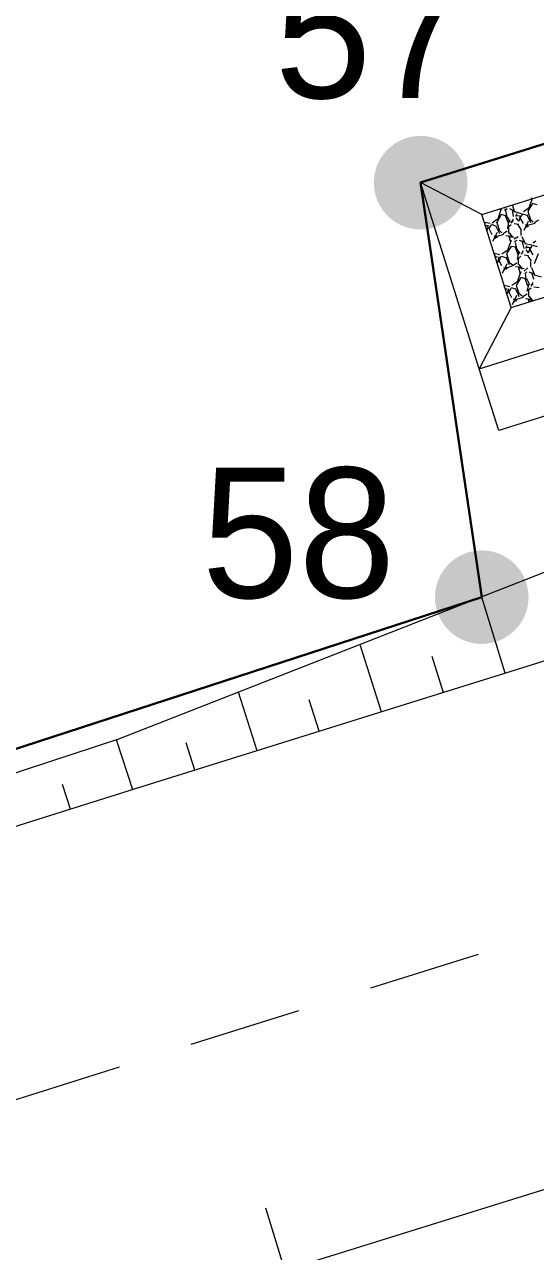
# Model space of a CAD drawing. Header units: metres. Extents: x 535494 to 535891, y 1837335 to 1837611.
# Drawn here: x 535705.71 to 535713.57, y 1837489.77 to 1837508.62 of the extents above; entities that cross this region are included whole.
import ezdxf
from ezdxf.enums import TextEntityAlignment as Align

# ---------------------------------------------------------------- set-up
doc = ezdxf.new("R2010")
doc.units = ezdxf.units.M
doc.header["$MEASUREMENT"] = 0
doc.linetypes.add('DGN Style 2', pattern=[2.8916, 1.73496, -1.15664])
for name, color, linetype, lineweight in [('Level 2', 1, 'Continuous', 0), ('Level 3', 1, 'Continuous', 0), ('Level 4', 1, 'Continuous', 0), ('Level 42', 1, 'Continuous', 0), ('Level 5', 1, 'Continuous', 0), ('Level 8', 1, 'Continuous', 0), ('Level 9', 1, 'Continuous', 0)]:
    doc.layers.add(name, color=color, linetype=linetype, lineweight=lineweight)
doc.styles.add('Style-CHAR_FAST_FONT', font='CHAR_FAST_FONT.shx')

msp = doc.modelspace()

# ---------------------------------------------------------------- hatches: boundary and pattern name
at = {"layer": 'Level 4', "linetype": 'Continuous', "lineweight": 0}
h = msp.add_hatch(color=7, dxfattribs=at)
edge = h.paths.add_edge_path()
edge.add_arc((535711.8, 1837506.19), 0.719, 270, 630)
h = msp.add_hatch(color=7, dxfattribs=at)
edge = h.paths.add_edge_path()
edge.add_arc((535712.74, 1837499.82), 0.719, 270, 630)

# ---------------------------------------------------------------- linework, layer by layer
at = {"layer": 'Level 2', "color": 7, "linetype": 'Continuous', "lineweight": 0}
for p, q in [((535713.1, 1837498.65), (535712.74, 1837499.82)), ((535711.2, 1837498.06), (535710.87, 1837499.09)), ((535712.15, 1837498.35), (535711.98, 1837498.91)), ((535709.29, 1837497.46), (535709, 1837498.36)), ((535710.24, 1837497.76), (535710.09, 1837498.24)), ((535707.38, 1837496.86), (535707.13, 1837497.63)), ((535708.33, 1837497.16), (535708.2, 1837497.58)), ((535706.42, 1837496.56), (535706.3, 1837496.94)), ((535710.01, 1837488.52), (535709.42, 1837490.43))]:
    msp.add_line(p, q, dxfattribs=at)
at = {"layer": 'Level 2', "color": 7, "linetype": 'Continuous', "lineweight": 0, "flags": 128}
for points in [[(535741.81, 1837509.27), (535730.74, 1837505.79), (535717.37, 1837501.64), (535707.16, 1837497.64), (535698.52, 1837494.8), (535690.4, 1837492.53), (535690.4, 1837492.53)], [(535742.35, 1837507.79), (535731.21, 1837504.31), (535717.84, 1837500.13), (535707.4, 1837496.87), (535698.73, 1837494.14), (535690.71, 1837491.57), (535690.7, 1837491.57)]]:
    msp.add_lwpolyline(points, dxfattribs=at)
at = {"layer": 'Level 3', "color": 7, "linetype": 'Continuous', "lineweight": 0}
msp.add_line((535870.88, 1837539.85), (535709.71, 1837489.47), dxfattribs=at)
at = {"layer": 'Level 42', "color": 7, "linetype": 'Continuous', "lineweight": 0}
for p, q in [((535711.8, 1837506.19), (535719.35, 1837508.55)), ((535711.8, 1837506.19), (535719.35, 1837508.55)), ((535712.74, 1837505.7), (535718.85, 1837507.61)), ((535712.74, 1837505.7), (535718.85, 1837507.61)), ((535712.74, 1837505.7), (535711.8, 1837506.19)), ((535712.7, 1837503.33), (535711.8, 1837506.19)), ((535712.74, 1837505.7), (535711.8, 1837506.19)), ((535712.7, 1837503.33), (535711.8, 1837506.19)), ((535713.19, 1837504.27), (535719.3, 1837506.18)), ((535713.19, 1837504.27), (535719.3, 1837506.18)), ((535713.52, 1837505.95), (535713.47, 1837505.82)), ((535713.52, 1837505.95), (535713.47, 1837505.82)), ((535713.5, 1837505.96), (535713.51, 1837505.93)), ((535713.5, 1837505.96), (535713.51, 1837505.93)), ((535713.04, 1837505.79), (535712.99, 1837505.65)), ((535713.04, 1837505.79), (535712.99, 1837505.65)), ((535713.02, 1837505.79), (535713.03, 1837505.76)), ((535713.02, 1837505.79), (535713.03, 1837505.76)), ((535713.11, 1837505.82), (535713.09, 1837505.8)), ((535713.11, 1837505.82), (535713.09, 1837505.8)), ((535713.13, 1837505.79), (535713.09, 1837505.76)), ((535713.13, 1837505.79), (535713.09, 1837505.76)), ((535713.13, 1837505.66), (535713.11, 1837505.76)), ((535713.13, 1837505.66), (535713.11, 1837505.76)), ((535713.24, 1837505.75), (535713.17, 1837505.79)), ((535713.24, 1837505.75), (535713.17, 1837505.79)), ((535713.25, 1837505.73), (535713.21, 1837505.85)), ((535713.25, 1837505.73), (535713.21, 1837505.85)), ((535713.23, 1837505.67), (535713.21, 1837505.78)), ((535713.23, 1837505.67), (535713.21, 1837505.78)), ((535713.35, 1837505.71), (535713.25, 1837505.74)), ((535713.35, 1837505.71), (535713.25, 1837505.74)), ((535713.49, 1837505.82), (535713.38, 1837505.74)), ((535713.49, 1837505.82), (535713.38, 1837505.74)), ((535713.52, 1837505.87), (535713.45, 1837505.75)), ((535713.52, 1837505.87), (535713.45, 1837505.75)), ((535713.45, 1837505.75), (535713.49, 1837505.62)), ((535713.45, 1837505.75), (535713.49, 1837505.62)), ((535713.59, 1837505.85), (535713.52, 1837505.87)), ((535713.59, 1837505.85), (535713.52, 1837505.87)), ((535712.7, 1837503.33), (535720.24, 1837505.69)), ((535712.7, 1837503.33), (535720.24, 1837505.69)), ((535713.19, 1837504.27), (535712.74, 1837505.7)), ((535713.19, 1837504.27), (535712.74, 1837505.7)), ((535712.87, 1837505.56), (535712.78, 1837505.58)), ((535712.87, 1837505.56), (535712.78, 1837505.58)), ((535712.79, 1837505.55), (535712.79, 1837505.56)), ((535712.79, 1837505.55), (535712.79, 1837505.56)), ((535712.89, 1837505.55), (535712.96, 1837505.52)), ((535712.89, 1837505.55), (535712.96, 1837505.52)), ((535712.94, 1837505.6), (535712.9, 1837505.57)), ((535712.94, 1837505.6), (535712.9, 1837505.57)), ((535713.01, 1837505.65), (535712.94, 1837505.6)), ((535713.01, 1837505.65), (535712.94, 1837505.6)), ((535713.04, 1837505.7), (535712.97, 1837505.58)), ((535713.04, 1837505.7), (535712.97, 1837505.58)), ((535712.97, 1837505.58), (535713.01, 1837505.45)), ((535712.97, 1837505.58), (535713.01, 1837505.45)), ((535713.11, 1837505.68), (535713.04, 1837505.7)), ((535713.11, 1837505.68), (535713.04, 1837505.7)), ((535713.15, 1837505.57), (535713.1, 1837505.69)), ((535713.15, 1837505.57), (535713.1, 1837505.69)), ((535713.15, 1837505.57), (535713.1, 1837505.69)), ((535713.15, 1837505.57), (535713.1, 1837505.69)), ((535713.18, 1837505.59), (535713.12, 1837505.68)), ((535713.18, 1837505.59), (535713.12, 1837505.68)), ((535713.14, 1837505.49), (535713.16, 1837505.61)), ((535713.14, 1837505.49), (535713.16, 1837505.61)), ((535713.19, 1837505.57), (535713.23, 1837505.63)), ((535713.19, 1837505.57), (535713.23, 1837505.63)), ((535713.22, 1837505.59), (535713.2, 1837505.59)), ((535713.22, 1837505.59), (535713.2, 1837505.59)), ((535713.24, 1837505.56), (535713.31, 1837505.55)), ((535713.24, 1837505.56), (535713.31, 1837505.55)), ((535713.26, 1837505.69), (535713.32, 1837505.68)), ((535713.26, 1837505.69), (535713.32, 1837505.68)), ((535713.27, 1837505.67), (535713.28, 1837505.71)), ((535713.27, 1837505.67), (535713.28, 1837505.71)), ((535713.31, 1837505.6), (535713.27, 1837505.65)), ((535713.31, 1837505.6), (535713.27, 1837505.65)), ((535713.29, 1837505.55), (535713.34, 1837505.47)), ((535713.29, 1837505.55), (535713.34, 1837505.47)), ((535713.33, 1837505.68), (535713.31, 1837505.6)), ((535713.33, 1837505.68), (535713.31, 1837505.6)), ((535713.33, 1837505.65), (535713.37, 1837505.71)), ((535713.33, 1837505.65), (535713.37, 1837505.71)), ((535713.38, 1837505.56), (535713.33, 1837505.65)), ((535713.38, 1837505.56), (535713.33, 1837505.65)), ((535713.36, 1837505.71), (535713.44, 1837505.69)), ((535713.36, 1837505.71), (535713.44, 1837505.69)), ((535713.39, 1837505.46), (535713.46, 1837505.6)), ((535713.39, 1837505.46), (535713.46, 1837505.6)), ((535713.43, 1837505.7), (535713.49, 1837505.58)), ((535713.43, 1837505.7), (535713.49, 1837505.58)), ((535713.46, 1837505.54), (535713.56, 1837505.57)), ((535713.46, 1837505.54), (535713.56, 1837505.57)), ((535713.47, 1837505.64), (535713.53, 1837505.59)), ((535713.47, 1837505.64), (535713.53, 1837505.59)), ((535713.55, 1837505.58), (535713.61, 1837505.62)), ((535713.55, 1837505.58), (535713.61, 1837505.62)), ((535712.8, 1837505.53), (535712.83, 1837505.53)), ((535712.8, 1837505.53), (535712.83, 1837505.53)), ((535712.84, 1837505.53), (535712.82, 1837505.45)), ((535712.84, 1837505.53), (535712.82, 1837505.45)), ((535712.85, 1837505.48), (535712.89, 1837505.54)), ((535712.85, 1837505.48), (535712.89, 1837505.54)), ((535712.9, 1837505.39), (535712.85, 1837505.49)), ((535712.9, 1837505.39), (535712.85, 1837505.49)), ((535712.91, 1837505.29), (535712.98, 1837505.43)), ((535712.91, 1837505.29), (535712.98, 1837505.43)), ((535712.98, 1837505.34), (535712.93, 1837505.37)), ((535712.98, 1837505.34), (535712.93, 1837505.37)), ((535712.97, 1837505.37), (535712.94, 1837505.33)), ((535712.97, 1837505.37), (535712.94, 1837505.36)), ((535712.97, 1837505.37), (535712.94, 1837505.33)), ((535712.97, 1837505.37), (535712.94, 1837505.36)), ((535712.95, 1837505.53), (535713.01, 1837505.41)), ((535712.95, 1837505.53), (535713.01, 1837505.41)), ((535712.98, 1837505.37), (535713.08, 1837505.4)), ((535712.98, 1837505.37), (535713.08, 1837505.4)), ((535712.99, 1837505.47), (535713.05, 1837505.42)), ((535712.99, 1837505.47), (535713.05, 1837505.42)), ((535713.07, 1837505.41), (535713.13, 1837505.45)), ((535713.07, 1837505.41), (535713.13, 1837505.45)), ((535713.11, 1837505.38), (535713.21, 1837505.37)), ((535713.11, 1837505.38), (535713.21, 1837505.37)), ((535713.14, 1837505.5), (535713.13, 1837505.49)), ((535713.14, 1837505.5), (535713.13, 1837505.49)), ((535713.19, 1837505.54), (535713.14, 1837505.5)), ((535713.19, 1837505.54), (535713.14, 1837505.5)), ((535713.15, 1837505.5), (535713.15, 1837505.49)), ((535713.15, 1837505.5), (535713.15, 1837505.49)), ((535713.15, 1837505.49), (535713.15, 1837505.41)), ((535713.15, 1837505.49), (535713.15, 1837505.41)), ((535713.15, 1837505.38), (535713.18, 1837505.28)), ((535713.15, 1837505.38), (535713.18, 1837505.28)), ((535713.16, 1837505.42), (535713.21, 1837505.35)), ((535713.16, 1837505.42), (535713.21, 1837505.35)), ((535713.17, 1837505.36), (535713.24, 1837505.35)), ((535713.17, 1837505.36), (535713.24, 1837505.35)), ((535713.3, 1837505.36), (535713.24, 1837505.32)), ((535713.3, 1837505.36), (535713.24, 1837505.32)), ((535713.34, 1837505.47), (535713.34, 1837505.39)), ((535713.34, 1837505.47), (535713.34, 1837505.39)), ((535713.34, 1837505.39), (535713.34, 1837505.38)), ((535713.34, 1837505.39), (535713.34, 1837505.38)), ((535713.41, 1837505.25), (535713.36, 1837505.36)), ((535713.41, 1837505.25), (535713.36, 1837505.36)), ((535713.46, 1837505.51), (535713.41, 1837505.54)), ((535713.46, 1837505.51), (535713.41, 1837505.54)), ((535713.45, 1837505.54), (535713.42, 1837505.5)), ((535713.45, 1837505.54), (535713.42, 1837505.53)), ((535713.45, 1837505.54), (535713.42, 1837505.5)), ((535713.45, 1837505.54), (535713.42, 1837505.53)), ((535713.16, 1837505.17), (535713.05, 1837505.09)), ((535713.16, 1837505.17), (535713.05, 1837505.09)), ((535713.19, 1837505.21), (535713.12, 1837505.1)), ((535713.19, 1837505.21), (535713.12, 1837505.1)), ((535713.19, 1837505.3), (535713.14, 1837505.17)), ((535713.19, 1837505.3), (535713.14, 1837505.17)), ((535713.26, 1837505.2), (535713.19, 1837505.21)), ((535713.26, 1837505.2), (535713.19, 1837505.21)), ((535713.28, 1837505.3), (535713.24, 1837505.28)), ((535713.28, 1837505.3), (535713.24, 1837505.28)), ((535713.28, 1837505.18), (535713.26, 1837505.27)), ((535713.28, 1837505.18), (535713.26, 1837505.27)), ((535713.3, 1837505.08), (535713.26, 1837505.2)), ((535713.3, 1837505.08), (535713.26, 1837505.2)), ((535713.3, 1837505.08), (535713.26, 1837505.2)), ((535713.3, 1837505.08), (535713.26, 1837505.2)), ((535713.33, 1837505.1), (535713.27, 1837505.19)), ((535713.33, 1837505.1), (535713.27, 1837505.19)), ((535713.4, 1837505.27), (535713.32, 1837505.3)), ((535713.4, 1837505.27), (535713.32, 1837505.3)), ((535713.39, 1837505.18), (535713.36, 1837505.3)), ((535713.39, 1837505.18), (535713.36, 1837505.3)), ((535713.51, 1837505.23), (535713.4, 1837505.25)), ((535713.51, 1837505.23), (535713.4, 1837505.25)), ((535713.41, 1837505.2), (535713.47, 1837505.2)), ((535713.41, 1837505.2), (535713.47, 1837505.2)), ((535713.42, 1837505.18), (535713.43, 1837505.22)), ((535713.42, 1837505.18), (535713.43, 1837505.22)), ((535713.48, 1837505.2), (535713.46, 1837505.11)), ((535713.48, 1837505.2), (535713.46, 1837505.11)), ((535713.48, 1837505.16), (535713.52, 1837505.23)), ((535713.48, 1837505.16), (535713.52, 1837505.23)), ((535713.53, 1837505.08), (535713.48, 1837505.17)), ((535713.53, 1837505.08), (535713.48, 1837505.17)), ((535713.52, 1837505.23), (535713.59, 1837505.21)), ((535713.52, 1837505.23), (535713.59, 1837505.21)), ((535713.57, 1837505.29), (535713.53, 1837505.26)), ((535713.57, 1837505.29), (535713.53, 1837505.26)), ((535713.02, 1837505.08), (535712.93, 1837505.1)), ((535713.02, 1837505.08), (535712.93, 1837505.1)), ((535712.95, 1837505.05), (535712.98, 1837505.05)), ((535712.95, 1837505.05), (535712.98, 1837505.05)), ((535713, 1837505.05), (535712.98, 1837504.96)), ((535713, 1837505.05), (535712.98, 1837504.96)), ((535713.05, 1837504.91), (535713, 1837505)), ((535713.05, 1837504.91), (535713, 1837505)), ((535713.01, 1837505), (535713.04, 1837505.06)), ((535713.01, 1837505), (535713.04, 1837505.06)), ((535713.04, 1837505.06), (535713.11, 1837505.04)), ((535713.04, 1837505.06), (535713.11, 1837505.04)), ((535713.11, 1837505.05), (535713.16, 1837504.93)), ((535713.11, 1837505.05), (535713.16, 1837504.93)), ((535713.12, 1837505.1), (535713.16, 1837504.97)), ((535713.12, 1837505.1), (535713.16, 1837504.97)), ((535713.14, 1837504.98), (535713.21, 1837504.93)), ((535713.14, 1837504.98), (535713.21, 1837504.93)), ((535713.29, 1837505.01), (535713.31, 1837505.12)), ((535713.29, 1837505.01), (535713.31, 1837505.12)), ((535713.34, 1837505.06), (535713.29, 1837505.01)), ((535713.34, 1837505.06), (535713.29, 1837505.01)), ((535713.3, 1837505.01), (535713.3, 1837504.93)), ((535713.3, 1837505.01), (535713.3, 1837504.93)), ((535713.35, 1837505.09), (535713.38, 1837505.15)), ((535713.35, 1837505.09), (535713.38, 1837505.15)), ((535713.37, 1837505.11), (535713.35, 1837505.1)), ((535713.37, 1837505.11), (535713.35, 1837505.1)), ((535713.39, 1837505.08), (535713.46, 1837505.07)), ((535713.39, 1837505.08), (535713.46, 1837505.07)), ((535713.46, 1837505.11), (535713.42, 1837505.16)), ((535713.46, 1837505.11), (535713.42, 1837505.16)), ((535713.45, 1837505.06), (535713.5, 1837504.99)), ((535713.45, 1837505.06), (535713.5, 1837504.99)), ((535713.49, 1837504.98), (535713.49, 1837504.89)), ((535713.49, 1837504.98), (535713.49, 1837504.89)), ((535713.55, 1837504.95), (535713.61, 1837505.1)), ((535713.55, 1837504.95), (535713.61, 1837505.1)), ((535713.06, 1837504.8), (535713.13, 1837504.95)), ((535713.06, 1837504.8), (535713.13, 1837504.95)), ((535713.13, 1837504.86), (535713.08, 1837504.88)), ((535713.13, 1837504.86), (535713.08, 1837504.88)), ((535713.13, 1837504.89), (535713.09, 1837504.85)), ((535713.13, 1837504.89), (535713.09, 1837504.85)), ((535713.13, 1837504.88), (535713.1, 1837504.88)), ((535713.13, 1837504.88), (535713.1, 1837504.88)), ((535713.13, 1837504.88), (535713.23, 1837504.92)), ((535713.13, 1837504.88), (535713.23, 1837504.92)), ((535713.22, 1837504.92), (535713.28, 1837504.96)), ((535713.22, 1837504.92), (535713.28, 1837504.96)), ((535713.26, 1837504.9), (535713.36, 1837504.89)), ((535713.26, 1837504.9), (535713.36, 1837504.89)), ((535713.34, 1837504.82), (535713.29, 1837504.68)), ((535713.34, 1837504.82), (535713.29, 1837504.68)), ((535713.3, 1837504.9), (535713.33, 1837504.79)), ((535713.3, 1837504.9), (535713.33, 1837504.79)), ((535713.31, 1837504.93), (535713.36, 1837504.86)), ((535713.31, 1837504.93), (535713.36, 1837504.86)), ((535713.32, 1837504.88), (535713.39, 1837504.87)), ((535713.32, 1837504.88), (535713.39, 1837504.87)), ((535713.45, 1837504.88), (535713.39, 1837504.83)), ((535713.45, 1837504.88), (535713.39, 1837504.83)), ((535713.43, 1837504.82), (535713.4, 1837504.79)), ((535713.43, 1837504.82), (535713.4, 1837504.79)), ((535713.42, 1837504.71), (535713.41, 1837504.79)), ((535713.42, 1837504.71), (535713.41, 1837504.79)), ((535713.48, 1837504.81), (535713.47, 1837504.82)), ((535713.48, 1837504.81), (535713.47, 1837504.82)), ((535713.55, 1837504.78), (535713.48, 1837504.81)), ((535713.55, 1837504.78), (535713.48, 1837504.81)), ((535713.56, 1837504.76), (535713.51, 1837504.88)), ((535713.56, 1837504.76), (535713.51, 1837504.88)), ((535713.54, 1837504.7), (535713.51, 1837504.81)), ((535713.54, 1837504.7), (535713.51, 1837504.81)), ((535713.17, 1837504.59), (535713.09, 1837504.61)), ((535713.17, 1837504.59), (535713.09, 1837504.61)), ((535713.31, 1837504.68), (535713.2, 1837504.61)), ((535713.31, 1837504.68), (535713.2, 1837504.61)), ((535713.34, 1837504.73), (535713.27, 1837504.61)), ((535713.34, 1837504.73), (535713.27, 1837504.61)), ((535713.27, 1837504.61), (535713.31, 1837504.49)), ((535713.27, 1837504.61), (535713.31, 1837504.49)), ((535713.41, 1837504.71), (535713.35, 1837504.73)), ((535713.41, 1837504.71), (535713.35, 1837504.73)), ((535713.41, 1837504.7), (535713.41, 1837504.72)), ((535713.41, 1837504.7), (535713.41, 1837504.72)), ((535713.41, 1837504.7), (535713.41, 1837504.72)), ((535713.41, 1837504.7), (535713.41, 1837504.72)), ((535713.45, 1837504.6), (535713.41, 1837504.7)), ((535713.45, 1837504.6), (535713.41, 1837504.7)), ((535713.45, 1837504.6), (535713.41, 1837504.7)), ((535713.45, 1837504.6), (535713.41, 1837504.7)), ((535713.43, 1837504.69), (535713.42, 1837504.71)), ((535713.43, 1837504.69), (535713.42, 1837504.71)), ((535713.48, 1837504.62), (535713.43, 1837504.71)), ((535713.48, 1837504.62), (535713.43, 1837504.71)), ((535713.44, 1837504.52), (535713.47, 1837504.64)), ((535713.44, 1837504.52), (535713.47, 1837504.64)), ((535713.5, 1837504.6), (535713.53, 1837504.66)), ((535713.5, 1837504.6), (535713.53, 1837504.66)), ((535713.53, 1837504.62), (535713.5, 1837504.62)), ((535713.53, 1837504.62), (535713.5, 1837504.62)), ((535713.66, 1837504.74), (535713.55, 1837504.77)), ((535713.66, 1837504.74), (535713.55, 1837504.77)), ((535713.09, 1837504.58), (535713.09, 1837504.59)), ((535713.09, 1837504.58), (535713.09, 1837504.59)), ((535713.1, 1837504.56), (535713.13, 1837504.56)), ((535713.1, 1837504.56), (535713.13, 1837504.56)), ((535713.15, 1837504.56), (535713.13, 1837504.48)), ((535713.15, 1837504.56), (535713.13, 1837504.48)), ((535713.2, 1837504.42), (535713.15, 1837504.52)), ((535713.2, 1837504.42), (535713.15, 1837504.52)), ((535713.16, 1837504.51), (535713.19, 1837504.57)), ((535713.16, 1837504.51), (535713.19, 1837504.57)), ((535713.19, 1837504.58), (535713.26, 1837504.56)), ((535713.19, 1837504.58), (535713.26, 1837504.56)), ((535713.21, 1837504.32), (535713.28, 1837504.46)), ((535713.21, 1837504.32), (535713.28, 1837504.46)), ((535713.26, 1837504.56), (535713.3, 1837504.47)), ((535713.26, 1837504.56), (535713.3, 1837504.47)), ((535713.28, 1837504.4), (535713.38, 1837504.43)), ((535713.28, 1837504.4), (535713.38, 1837504.43)), ((535713.29, 1837504.5), (535713.31, 1837504.49)), ((535713.29, 1837504.5), (535713.31, 1837504.49)), ((535713.3, 1837504.47), (535713.31, 1837504.44)), ((535713.3, 1837504.47), (535713.31, 1837504.44)), ((535713.31, 1837504.49), (535713.31, 1837504.48)), ((535713.31, 1837504.49), (535713.36, 1837504.45)), ((535713.31, 1837504.49), (535713.31, 1837504.48)), ((535713.31, 1837504.49), (535713.36, 1837504.45)), ((535713.37, 1837504.44), (535713.44, 1837504.48)), ((535713.37, 1837504.44), (535713.44, 1837504.48)), ((535713.41, 1837504.41), (535713.51, 1837504.4)), ((535713.41, 1837504.41), (535713.51, 1837504.4)), ((535713.5, 1837504.57), (535713.44, 1837504.52)), ((535713.5, 1837504.57), (535713.44, 1837504.52)), ((535713.45, 1837504.41), (535713.47, 1837504.36)), ((535713.45, 1837504.41), (535713.47, 1837504.36)), ((535713.46, 1837504.53), (535713.46, 1837504.44)), ((535713.46, 1837504.53), (535713.46, 1837504.44)), ((535713.46, 1837504.45), (535713.52, 1837504.38)), ((535713.46, 1837504.45), (535713.52, 1837504.38)), ((535713.54, 1837504.59), (535713.62, 1837504.58)), ((535713.54, 1837504.59), (535713.62, 1837504.58)), ((535713.19, 1837504.27), (535712.7, 1837503.33)), ((535713.19, 1837504.27), (535712.7, 1837503.33)), ((535713.25, 1837504.39), (535713.23, 1837504.4)), ((535713.25, 1837504.39), (535713.23, 1837504.4)), ((535713.28, 1837504.4), (535713.24, 1837504.36)), ((535713.28, 1837504.4), (535713.24, 1837504.36)), ((535713.28, 1837504.37), (535713.25, 1837504.39)), ((535713.26, 1837504.39), (535713.25, 1837504.39)), ((535713.28, 1837504.37), (535713.25, 1837504.39)), ((535713.26, 1837504.39), (535713.25, 1837504.39)), ((535713.28, 1837504.4), (535713.26, 1837504.39)), ((535713.28, 1837504.4), (535713.26, 1837504.39)), ((535713.47, 1837504.39), (535713.54, 1837504.38)), ((535713.47, 1837504.39), (535713.54, 1837504.38)), ((535713, 1837502.38), (535712.7, 1837503.33)), ((535713, 1837502.38), (535712.7, 1837503.33)), ((535713.77, 1837502.62), (535713, 1837502.38)), ((535713.77, 1837502.62), (535713, 1837502.38)), ((535713.04, 1837502.39), (535713, 1837502.38)), ((535713.04, 1837502.39), (535713, 1837502.38))]:
    msp.add_line(p, q, dxfattribs=at)
for p in [(535712.97, 1837505.58), (535712.97, 1837505.58), (535713.14, 1837505.49), (535713.14, 1837505.49), (535712.94, 1837505.07), (535712.94, 1837505.07)]:
    msp.add_point(p, dxfattribs=at)
at = {"layer": 'Level 5', "color": 7, "linetype": 'Continuous', "lineweight": 30}
msp.add_line((535712.74, 1837499.82), (535673.75, 1837487.12), dxfattribs=at)
at = {"layer": 'Level 5', "color": 7, "linetype": 'Continuous', "lineweight": 30, "flags": 128}
msp.add_lwpolyline([(535719.35, 1837508.55), (535711.8, 1837506.19), (535712.74, 1837499.82)], dxfattribs=at)
at = {"layer": 'Level 8', "color": 7, "linetype": 'DGN Style 2', "lineweight": 0, "flags": 128}
msp.add_lwpolyline([(535742.35, 1837507.793, -0.428755), (535739.91, 1837502.839), (535739.91, 1837502.84), (535732.4, 1837500.49), (535719.04, 1837496.32), (535708.6, 1837493.05), (535699.94, 1837490.32), (535691.93, 1837487.76), (535691.93, 1837487.76)], format="xyb", dxfattribs=at)
at = {"layer": 'Level 9', "color": 7, "linetype": 'Continuous', "lineweight": 0, "flags": 128}
msp.add_lwpolyline([(535741.81, 1837509.27), (535730.74, 1837505.79), (535717.37, 1837501.64), (535707.16, 1837497.64), (535698.52, 1837494.8), (535690.4, 1837492.53), (535690.4, 1837492.53)], dxfattribs=at)

# ---------------------------------------------------------------- texts
at = {"layer": 'Level 4', "color": 1, "linetype": 'Continuous', "lineweight": 0, "style": 'Style-CHAR_FAST_FONT'}
for s, p in [('57', (535711.044, 1837508.49)), ('58', (535709.924, 1837500.81))]:
    msp.add_text(s, height=2, dxfattribs=at).set_placement(p, align=Align.MIDDLE_CENTER)

doc.saveas('drawing.dxf')
